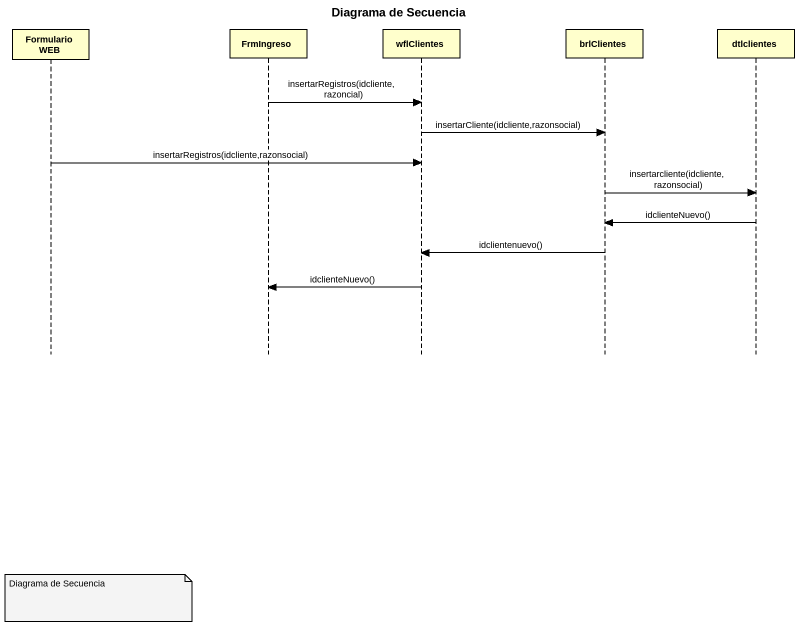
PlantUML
@startuml
title Diagrama de Secuencia
hide footbox
participant "Formulario WEB" as Formulario_WEB
participant FrmIngreso
participant wflClientes
participant brlClientes
participant dtlclientes

FrmIngreso -> wflClientes : insertarRegistros(idcliente,razoncial)
wflClientes -> brlClientes : insertarCliente(idcliente,razonsocial)
Formulario_WEB -> wflClientes : insertarRegistros(idcliente,razonsocial)
brlClientes -> dtlclientes : insertarcliente(idcliente,razonsocial)
dtlclientes -> brlClientes : idclienteNuevo()
brlClientes -> wflClientes : idclientenuevo()
wflClientes -> FrmIngreso : idclienteNuevo()
note over Formulario_WEB : Diagrama de Secuencia
@enduml
